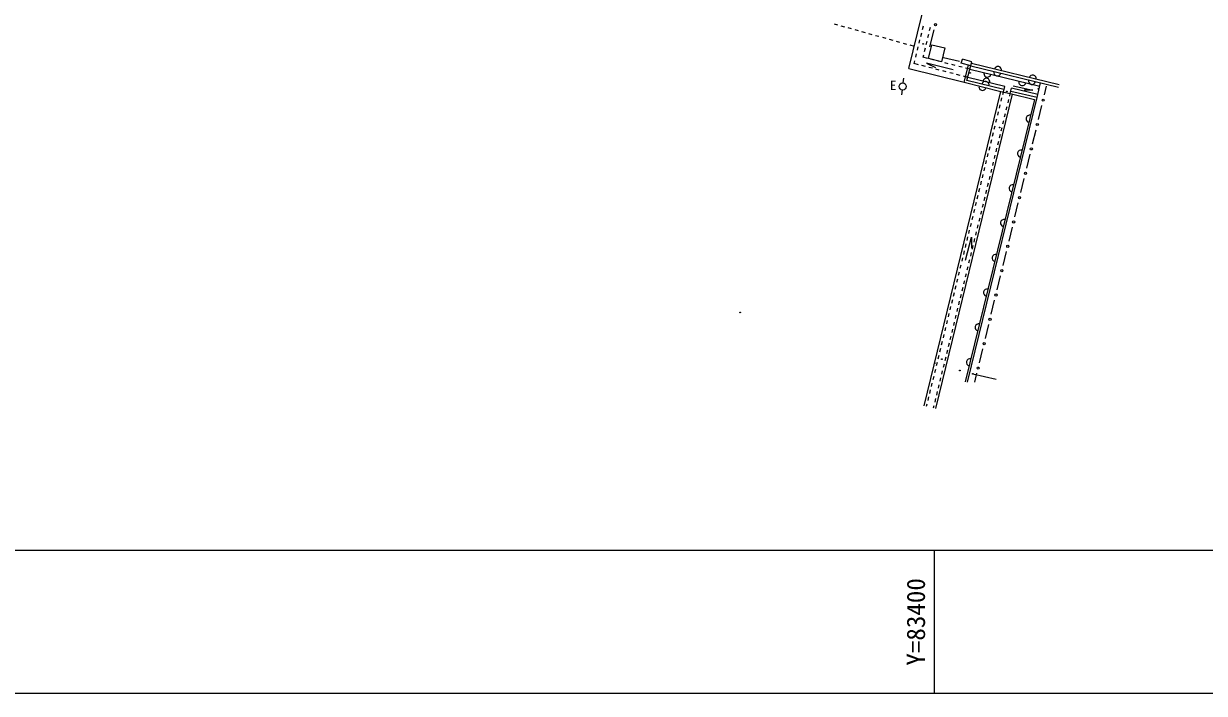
# Model space of a CAD drawing. Units: millimetres on the paper, with parts at other scales. Extents: x -4217 to 649, y -3995 to 278.
# Drawn here: x 36.4 to 201.3, y -275.8 to -182.2 of the extents above; entities that cross this region are included whole.
import ezdxf
from ezdxf.enums import TextEntityAlignment as Align

# ---------------------------------------------------------------- set-up
doc = ezdxf.new("R2010")
doc.units = ezdxf.units.MM
for name, color, linetype, lineweight in [('0-0_S-TTL', 4, 'Continuous', 18), ('0-1_S-BGD', 134, 'Continuous', 18), ('0-4_S-BMK-HTXT', 134, 'Continuous', 18), ('0-7_S-BMK-SRVR', 134, 'Continuous', 18), ('0-9_標高点', 134, 'Continuous', 18), ('0-C_S-BGD', 134, 'Continuous', 18), ('0-F_S-BGD', 134, 'Continuous', 18), ('1-0_S-BGD', 134, 'Continuous', 18), ('1-1_S-BGD', 134, 'Continuous', 18)]:
    doc.layers.add(name, color=color, linetype=linetype, lineweight=lineweight)
doc.styles.add('ＭＳ ゴシック', font='')
doc.styles.get('ＭＳ ゴシック').set_extended_font_data('MS Gothic')

msp = doc.modelspace()

# ---------------------------------------------------------------- linework, layer by layer
at = {"layer": '0-0_S-TTL', "color": 134}
for points in [[(-407.244, 278.216), (393.756, 278.216), (393.756, -275.784), (-407.244, -275.784)], [(-387.244, -255.784), (373.756, -255.784), (373.756, 258.216), (-387.244, 258.216)]]:
    msp.add_lwpolyline(points, close=True, dxfattribs=at)
at = {"layer": '0-1_S-BGD'}
for p, q in [((160.061, -188.501), (164.082, -171.818)), ((167.372, -187.784), (167.533, -187.206)), ((168.698, -188.152), (167.372, -187.784)), ((168.85, -187.571), (167.533, -187.206)), ((173.246, -191.792), (173.442, -191.001)), ((174.219, -192.021), (174.404, -191.235)), ((177.99, -192.567), (178.442, -190.521)), ((162.209, -235.601), (172.902, -191.711)), ((163.828, -235.996), (174.522, -192.106)), ((168.256, -232.327), (177.99, -192.567)), ((172.902, -191.711), (174.219, -192.021))]:
    msp.add_line(p, q, dxfattribs=at)
msp.add_lwpolyline([(165.069, -185.624), (164.612, -187.559), (162.792, -187.129), (163.249, -185.194)], close=True, dxfattribs=at)
for points in [[(166.237, -188.706), (162.522, -187.754), (163.751, -188.38)], [(160.061, -188.501), (167.762, -190.414), (168.377, -188.063)], [(174.62, -190.911), (177.351, -191.525), (176.167, -191.554)], [(167.982, -215.284), (168.791, -212.05), (168.779, -213.578)]]:
    msp.add_lwpolyline(points, dxfattribs=at)
at = {"layer": '0-4_S-BMK-HTXT'}
msp.add_line((168.986, -231.161), (172.233, -231.916), dxfattribs=at)
at = {"layer": '0-7_S-BMK-SRVR'}
msp.add_line((163.58, -255.784), (163.58, -275.784), dxfattribs=at)
at = {"layer": '0-9_標高点'}
for centre, radius in [((162.042, -185.081), 0.05), ((162.042, -185.081), 0.0333), ((168.632, -189.128), 0.05), ((168.632, -189.128), 0.0333), ((178.139, -191.341), 0.05), ((173.729, -191.704), 0.05), ((173.729, -191.704), 0.0333), ((178.139, -191.341), 0.0333), ((172.722, -196.748), 0.05), ((172.722, -196.748), 0.0333), ((136.499, -222.571), 0.05), ((136.499, -222.571), 0.0333), ((164.662, -229.101), 0.05), ((164.662, -229.101), 0.0333), ((163.662, -229.674), 0.05), ((163.662, -229.674), 0.0333), ((167.169, -230.681), 0.05), ((167.169, -230.681), 0.0333), ((168.986, -231.161), 0.05), ((168.986, -231.161), 0.0333)]:
    msp.add_circle(centre, radius, dxfattribs=at)
at = {"layer": '0-C_S-BGD'}
for p, q in [((159.262, -190.52), (159.359, -189.86)), ((159.114, -191.509), (159.015, -192.168))]:
    msp.add_line(p, q, dxfattribs=at)
msp.add_circle((159.189, -191.014), 0.5, dxfattribs=at)
at = {"layer": '0-F_S-BGD'}
for p, q in [((181.041, -190.81), (168.783, -187.828)), ((168.576, -188.618), (178.339, -190.99)), ((168.698, -188.151), (180.962, -191.134)), ((167.762, -190.414), (172.902, -191.711)), ((173.442, -191.001), (168.281, -189.746)), ((178.086, -192.13), (174.404, -191.235)), ((177.99, -192.567), (174.296, -191.697))]:
    msp.add_line(p, q, dxfattribs=at)
for points in [[(173.33, -191.454), (168.17, -190.172), (168.85, -187.571)], [(174.219, -192.021), (177.586, -192.814), (167.932, -232.248)]]:
    msp.add_lwpolyline(points, dxfattribs=at)
for centre, start, end in [((171.028, -189.214), 166.33821, 346.33821), ((172.401, -189.051), 166.3272, 346.3272), ((172.483, -188.728), 346.3272, 166.3272), ((177.341, -189.91), 346.3272, 166.3272), ((170.332, -191.063), 165.84142, 345.84142), ((170.75, -190.813), 346.04569, 166.04569), ((170.862, -190.374), 346.33685, 166.33685), ((175.887, -190.394), 166.33821, 346.33821), ((177.26, -190.233), 166.3272, 346.3272), ((176.92, -195.533), 76.24444, 256.24444), ((175.731, -200.39), 76.24444, 256.24444), ((174.542, -205.246), 76.24444, 256.24444), ((173.354, -210.103), 76.24444, 256.24444), ((172.165, -214.959), 76.24444, 256.24444), ((170.976, -219.816), 76.24444, 256.24444), ((169.787, -224.673), 76.24444, 256.24444), ((168.598, -229.529), 76.24444, 256.24444)]:
    msp.add_arc(centre, 0.5, start, end, dxfattribs=at)
at = {"layer": '1-0_S-BGD'}
for p, q in [((162.979, -185.498), (163.583, -183.117)), ((167.122, -187.534), (164.899, -187.001)), ((178.991, -192.207), (179.292, -190.964)), ((178.165, -195.608), (178.637, -193.665)), ((177.34, -199.009), (177.812, -197.066)), ((176.515, -202.411), (176.986, -200.467)), ((175.689, -205.812), (176.161, -203.868)), ((174.864, -209.213), (175.335, -207.27)), ((174.038, -212.615), (174.51, -210.671)), ((173.213, -216.016), (173.685, -214.072)), ((172.387, -219.417), (172.859, -217.473)), ((171.562, -222.818), (172.034, -220.875)), ((170.737, -226.22), (171.208, -224.276)), ((169.911, -229.621), (170.383, -227.677)), ((169.256, -232.321), (169.557, -231.079))]:
    msp.add_line(p, q, dxfattribs=at)
for centre in [(163.767, -182.39), (178.814, -192.936), (177.989, -196.337), (177.163, -199.738), (176.338, -203.14), (175.512, -206.541), (174.687, -209.942), (173.861, -213.343), (173.036, -216.745), (172.211, -220.146), (171.385, -223.547), (170.56, -226.948), (169.734, -230.35)]:
    msp.add_circle(centre, 0.15, dxfattribs=at)
at = {"layer": '1-1_S-BGD'}
for p, q in [((149.604, -182.265), (150.086, -182.4)), ((150.567, -182.534), (151.049, -182.668)), ((151.53, -182.803), (152.012, -182.937)), ((161.958, -183.048), (162.075, -182.562)), ((162.948, -183.208), (163.065, -182.722)), ((152.493, -183.072), (152.975, -183.206)), ((153.457, -183.341), (153.938, -183.475)), ((154.42, -183.61), (154.901, -183.744)), ((155.383, -183.879), (155.865, -184.013)), ((156.346, -184.148), (156.828, -184.282)), ((157.309, -184.416), (157.791, -184.551)), ((158.272, -184.685), (158.754, -184.82)), ((161.489, -184.992), (161.606, -184.506)), ((161.723, -184.02), (161.841, -183.534)), ((162.479, -185.153), (162.596, -184.667)), ((162.713, -184.18), (162.831, -183.694)), ((159.236, -184.954), (159.717, -185.089)), ((160.199, -185.223), (160.809, -185.394)), ((161.255, -185.964), (161.372, -185.478)), ((162.245, -186.125), (162.362, -185.639)), ((160.806, -187.825), (160.903, -187.422)), ((161.396, -187.977), (160.806, -187.825)), ((161.02, -186.936), (161.138, -186.45)), ((162.048, -186.94), (162.128, -186.611)), ((162.649, -187.094), (162.048, -186.94)), ((163.617, -187.343), (163.133, -187.219)), ((164.586, -187.592), (164.102, -187.468)), ((165.554, -187.841), (165.07, -187.717)), ((166.523, -188.09), (166.039, -187.965)), ((162.365, -188.226), (161.88, -188.101)), ((163.333, -188.475), (162.849, -188.35)), ((164.302, -188.724), (163.817, -188.599)), ((165.27, -188.973), (164.786, -188.848)), ((166.239, -189.221), (165.754, -189.097)), ((167.207, -189.47), (166.723, -189.346)), ((167.491, -188.339), (167.007, -188.214)), ((168.281, -189.746), (167.692, -189.595)), ((168.576, -188.618), (167.976, -188.463)), ((172.928, -193.092), (173.047, -192.606)), ((173.165, -192.121), (173.246, -191.792)), ((173.901, -193.325), (174.019, -192.839)), ((174.138, -192.353), (174.219, -192.021)), ((172.454, -195.035), (172.573, -194.549)), ((172.691, -194.063), (172.81, -193.578)), ((173.664, -194.296), (173.782, -193.811)), ((172.217, -196.006), (172.335, -195.521)), ((173.189, -196.239), (173.308, -195.754)), ((173.427, -195.268), (173.545, -194.782)), ((171.743, -197.949), (171.861, -197.464)), ((171.98, -196.978), (172.098, -196.492)), ((172.715, -198.182), (172.834, -197.697)), ((172.952, -197.211), (173.071, -196.725)), ((171.268, -199.892), (171.387, -199.407)), ((171.505, -198.921), (171.624, -198.435)), ((172.478, -199.154), (172.597, -198.668)), ((171.031, -200.864), (171.15, -200.378)), ((172.004, -201.097), (172.122, -200.611)), ((172.241, -200.125), (172.36, -199.64)), ((170.557, -202.807), (170.676, -202.321)), ((170.794, -201.835), (170.913, -201.35)), ((171.53, -203.04), (171.648, -202.554)), ((171.767, -202.068), (171.885, -201.583)), ((170.083, -204.75), (170.201, -204.264)), ((170.32, -203.778), (170.438, -203.293)), ((171.292, -204.011), (171.411, -203.525)), ((169.846, -205.721), (169.964, -205.235)), ((170.818, -205.954), (170.937, -205.468)), ((171.055, -204.983), (171.174, -204.497)), ((169.371, -207.664), (169.49, -207.178)), ((169.608, -206.693), (169.727, -206.207)), ((170.344, -207.897), (170.462, -207.411)), ((170.581, -206.926), (170.7, -206.44)), ((168.897, -209.607), (169.016, -209.121)), ((169.134, -208.636), (169.253, -208.15)), ((169.87, -209.84), (169.988, -209.354)), ((170.107, -208.869), (170.225, -208.383)), ((168.423, -211.55), (168.541, -211.064)), ((168.66, -210.579), (168.779, -210.093)), ((169.633, -210.812), (169.751, -210.326)), ((168.186, -212.522), (168.304, -212.036)), ((169.158, -212.755), (169.277, -212.269)), ((169.395, -211.783), (169.514, -211.297)), ((167.711, -214.465), (167.83, -213.979)), ((167.949, -213.493), (168.067, -213.007)), ((168.684, -214.697), (168.803, -214.212)), ((168.921, -213.726), (169.04, -213.24)), ((167.237, -216.407), (167.356, -215.922)), ((167.474, -215.436), (167.593, -214.95)), ((168.447, -215.669), (168.565, -215.183)), ((167, -217.379), (167.119, -216.893)), ((167.973, -217.612), (168.091, -217.126)), ((168.21, -216.64), (168.328, -216.155)), ((166.526, -219.322), (166.644, -218.836)), ((166.763, -218.35), (166.882, -217.865)), ((167.498, -219.555), (167.617, -219.069)), ((167.735, -218.583), (167.854, -218.098)), ((166.052, -221.265), (166.17, -220.779)), ((166.289, -220.293), (166.407, -219.808)), ((167.261, -220.526), (167.38, -220.041)), ((165.814, -222.236), (165.933, -221.751)), ((166.787, -222.469), (166.906, -221.984)), ((167.024, -221.498), (167.143, -221.012)), ((165.34, -224.179), (165.459, -223.694)), ((165.577, -223.208), (165.696, -222.722)), ((166.313, -224.412), (166.431, -223.927)), ((166.55, -223.441), (166.668, -222.955)), ((164.866, -226.122), (164.984, -225.637)), ((165.103, -225.151), (165.222, -224.665)), ((165.838, -226.355), (165.957, -225.869)), ((166.076, -225.384), (166.194, -224.898)), ((164.392, -228.065), (164.51, -227.579)), ((164.629, -227.094), (164.747, -226.608)), ((165.601, -227.327), (165.72, -226.841)), ((164.155, -229.037), (164.273, -228.551)), ((165.127, -229.27), (165.246, -228.784)), ((165.364, -228.298), (165.483, -227.812)), ((163.68, -230.98), (163.799, -230.494)), ((163.917, -230.008), (164.036, -229.522)), ((164.653, -231.213), (164.771, -230.727)), ((164.89, -230.241), (165.008, -229.755)), ((163.206, -232.923), (163.325, -232.437)), ((163.443, -231.951), (163.562, -231.465)), ((164.416, -232.184), (164.534, -231.698)), ((162.969, -233.894), (163.087, -233.408)), ((163.941, -234.127), (164.06, -233.641)), ((164.179, -233.156), (164.297, -232.67)), ((162.533, -235.68), (162.613, -235.351)), ((162.732, -234.866), (162.85, -234.38)), ((163.505, -235.917), (163.586, -235.584)), ((163.704, -235.099), (163.823, -234.613))]:
    msp.add_line(p, q, dxfattribs=at)

# ---------------------------------------------------------------- texts
at = {"layer": '0-1_S-BGD', "style": 'ＭＳ ゴシック'}
msp.add_text('E', height=1.32, dxfattribs=at).set_placement((157.402, -191.918), align=Align.BOTTOM_LEFT)
at = {"layer": '0-7_S-BMK-SRVR', "style": 'ＭＳ ゴシック'}
msp.add_text('Y=83400', height=2.566, rotation=90, dxfattribs=at).set_placement((163.08, -271.909), align=Align.BOTTOM_LEFT)

doc.saveas('drawing.dxf')
